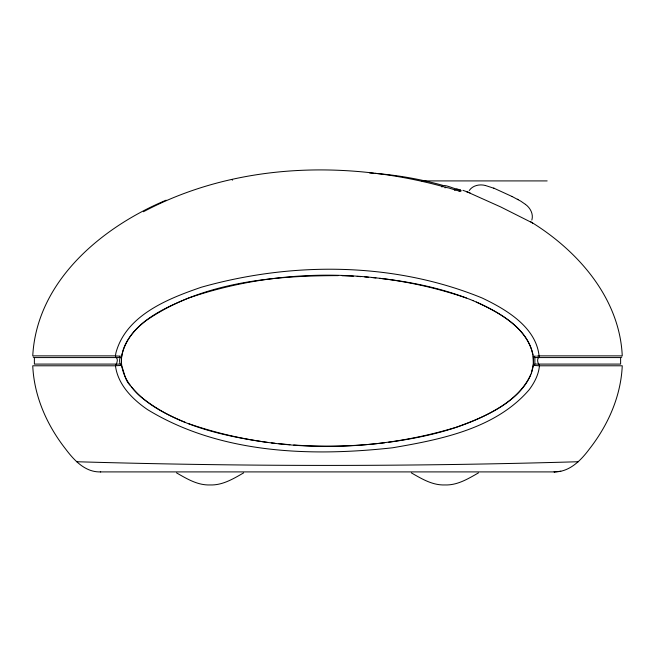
<?xml version="1.0" encoding="UTF-8"?>
<svg xmlns="http://www.w3.org/2000/svg" width="655" height="655" viewBox="0 0 655 655"><rect width="100%" height="100%" fill="white"/><g stroke="black" fill="none" stroke-linecap="round" stroke-linejoin="round"><path stroke-width="0.98" d="M466.344 297.992C377.436 267.584 277.474 267.567 188.583 298.025C161.867 308.964 128.675 324.34 121.863 355.37C121.822 356.099 121.666 356.959 120.97 357.343C118.784 357.401 119.562 364.434 120.635 364.172C124.458 370.353 124.155 380.015 130.378 385.5M115.452 365.793C116.639 363.296 118.58 359.865 116.238 357.433C114.707 356.377 115.845 354.273 115.935 352.808C126.12 315.161 167.876 298.721 201.322 287.234C292.4 261.484 393.663 261.894 481.949 297.919C506.315 309.463 536.822 327.467 539.188 357.065C536.682 358.498 537.468 363.255 539.466 365.138C538.926 374.152 534.496 382.626 529.15 389.758C495.614 428.779 440.635 439.579 392.451 447.799C310.273 456.854 219.916 453.825 147.49 409.58C132.449 399.28 117.884 384.681 115.452 365.793L32.75 365.785C34.076 396.259 46.947 425.185 65.59 448.986C74.097 460.293 85.248 472.46 100.69 471.903M338.193 275.624C272.406 275.632 201.232 282.256 145.713 320.868C133.563 330.267 122.1 343.548 121.453 359.603C120.864 374.513 130.419 387.76 141.226 397.127C176.784 425.832 223.224 436.099 267.494 442.403M121.437 360.111L121.453 362.1M121.453 359.603L121.502 358.588M473.008 300.637C499.249 311.886 535.749 331.602 533.293 365.236C530.689 383.249 516.214 396.619 501.722 406.133C467.76 427.576 427.74 436.877 388.39 442.297M533.366 364.622L533.293 365.236L534.873 364.09L534.873 357.573L533.268 356.164L533.399 364.36L531.401 373.039M531.852 220.072C533.645 214.07 530.288 207.848 525.425 204.36M441.978 187.052C442.133 182.196 456.019 190.417 460.326 189.565C463.912 193.806 447.873 187.125 447.062 187.682C347.674 159.738 235.784 162.612 143.42 211.745M445.056 187.928L445.277 187.191M530.804 374.676C517.032 403.734 484.495 417.079 456.044 427.322C369.657 453.481 274.158 453.227 188.665 423.67M469.234 190.531C472.73 185.332 479.665 183.973 485.453 185.504M554.114 471.903C569.465 472.173 580.936 460.4 589.41 448.986C608.053 425.185 620.924 396.259 622.25 365.785L539.548 365.793M454.578 190.237L456.167 189.197L458.074 189.23M621.227 357.442L621.767 357.065M243.652 472.877C233.27 478.813 222.569 485.396 210.091 484.946C197.614 485.396 186.912 478.813 176.531 472.877M478.469 472.877C468.088 478.813 457.386 485.396 444.909 484.946C432.431 485.396 421.73 478.813 411.348 472.877M166.157 200.176C101.689 227.187 36.745 281.151 32.75 355.878L115.444 355.87M458.844 191.088L461.202 190.965M231.575 179.454L232.607 180.125M116.074 365.719L120.823 365.457M538.893 355.952L536.74 356.123M384.641 442.764C354.494 446.407 324.004 447.062 293.71 444.991M554.286 471.903L560.778 471.248M535.495 356.164L533.817 356.214M578.316 461.742L576.883 461.775C410.538 466.647 244.069 466.614 77.724 461.767L76.692 461.742M421.795 180.911L547.154 180.911M539.548 355.87L622.25 355.878C619.687 298.205 577.907 250.677 530.681 221.758M120.102 357.573L34.379 357.573L34.379 364.09L120.086 364.09M534.906 357.573L620.621 357.573L620.621 364.09L534.906 364.09M100.338 471.903L554.662 471.903M533.694 365.441L539.18 365.76M120.602 356.197L119.406 356.164M119.218 356.156L115.845 355.911M342.008 275.722L353.397 276.189M357.171 276.402L360.946 276.647M369.625 172.986L373.497 173.256M375.053 173.378C397.863 175.196 420.494 179.2 442.543 185.283M364.704 276.918L368.462 277.229M289.952 444.712L278.711 443.697M372.22 277.564L375.962 277.933M379.712 278.326C411.594 281.887 443.353 288.495 473.123 300.67M271.227 442.87L274.969 443.296M485.363 185.48L494.566 188.468M462.921 190.335L470.077 192.873M467.342 191.849L466.606 191.653L500.698 206.939L532.63 223.011L531.983 222.544M493.739 188.116L512.259 196.59M185.299 422.369C165.289 414.181 145.009 403.775 131.213 386.597M476.308 302.037C499.601 312.713 527.038 327.697 533.055 354.822M517.344 199.21L518.138 199.628M511.932 196.418L520.782 201.159L525.498 204.417M33.233 357.065L33.773 357.442"/></g></svg>
